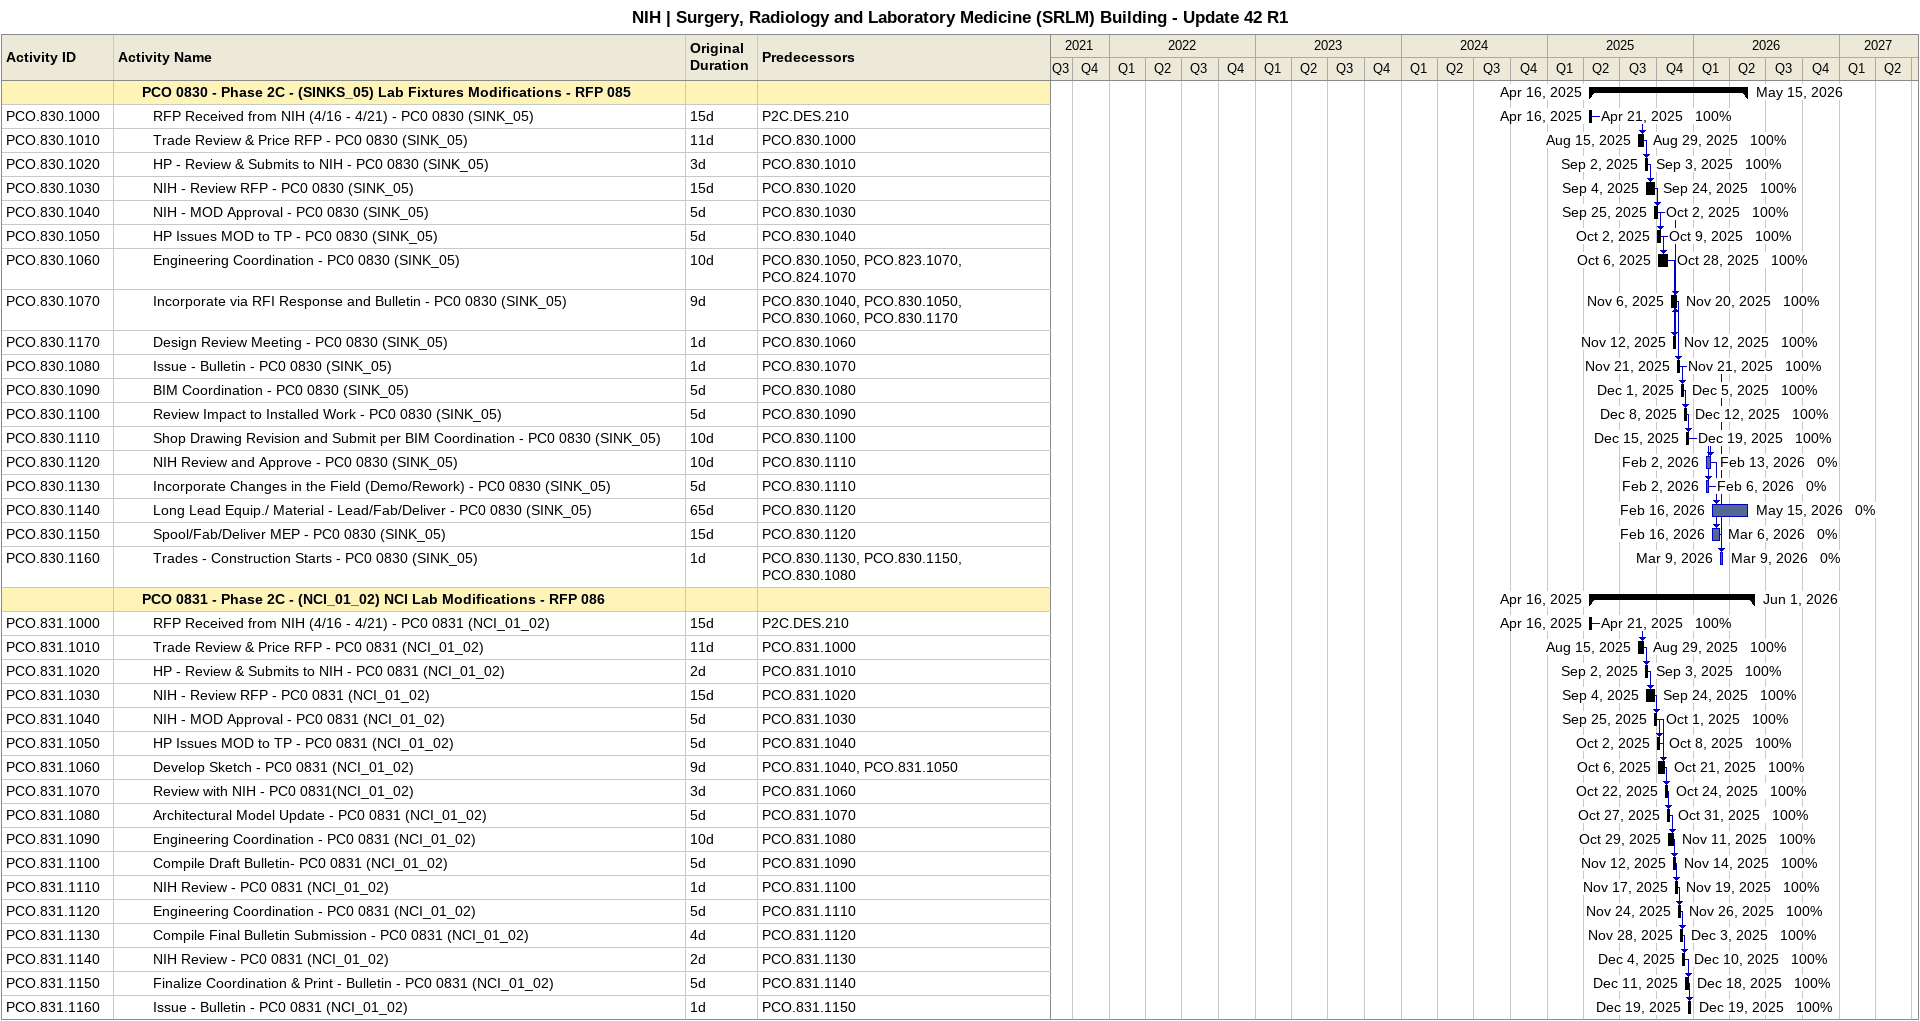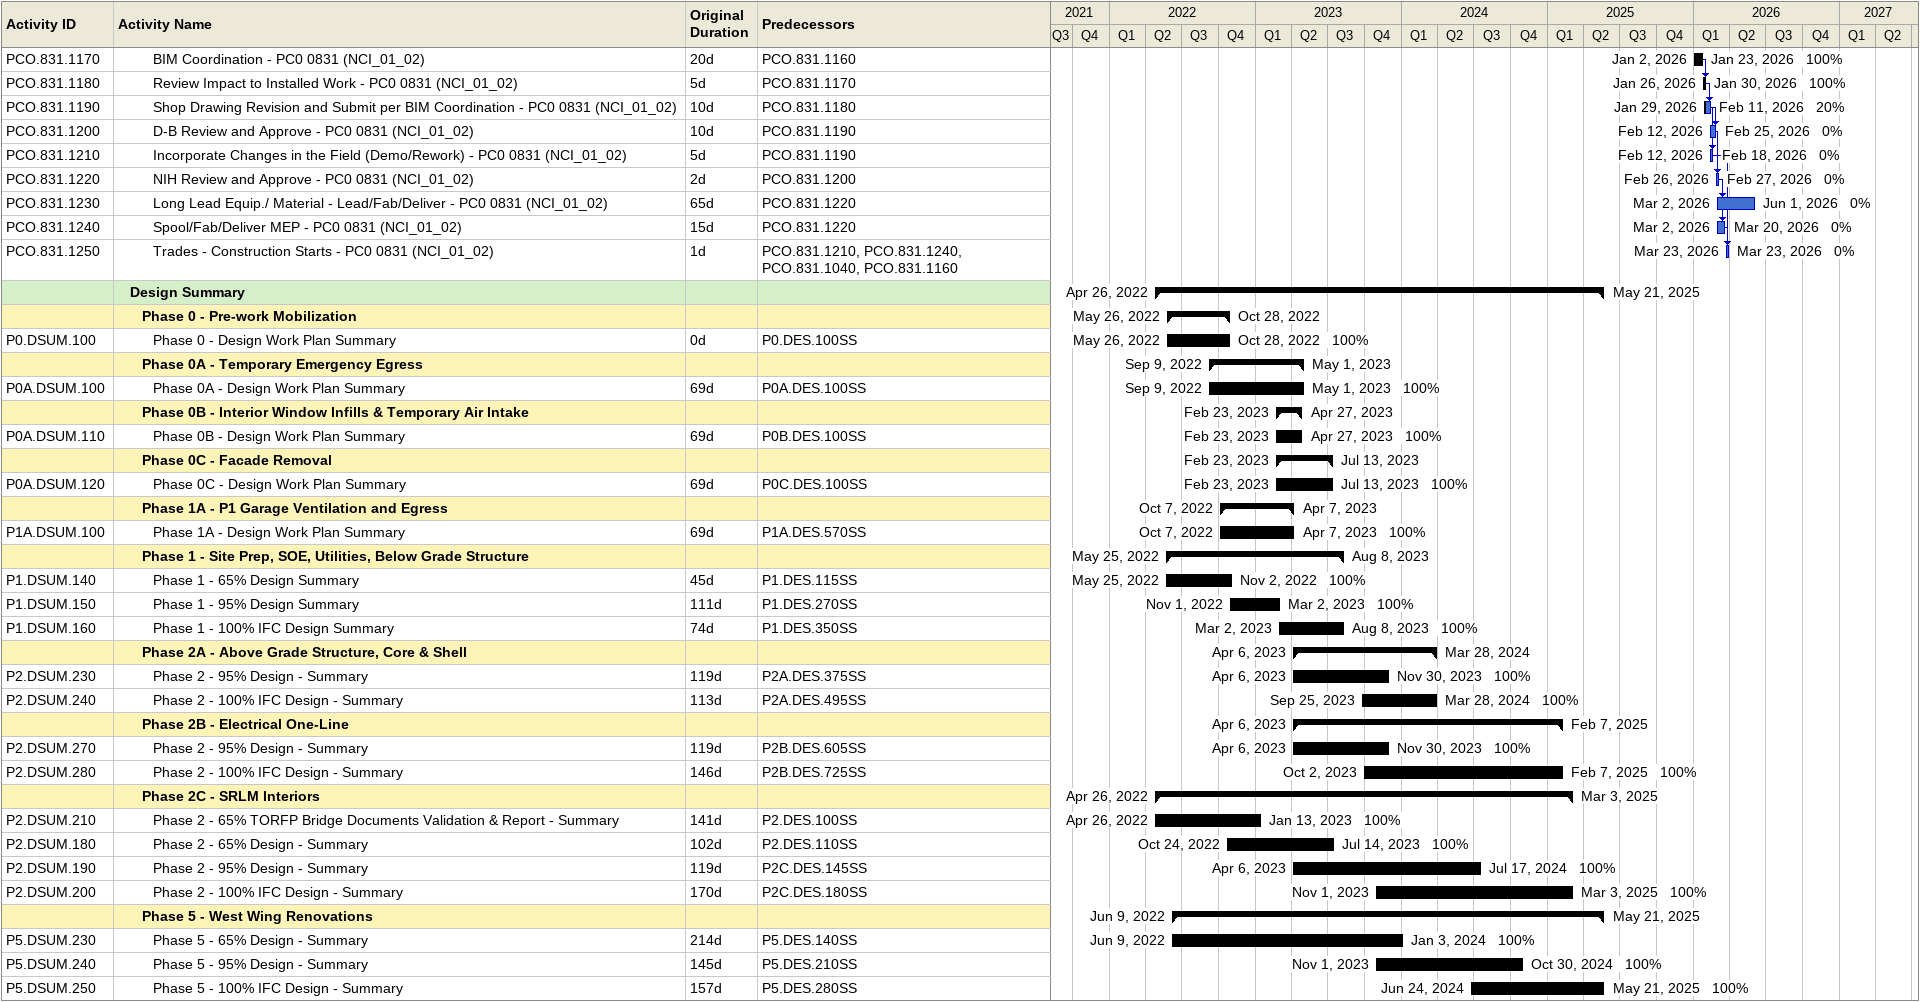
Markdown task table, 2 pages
NIH | Surgery, Radiology and Laboratory Medicine (SRLM) Building - Update 42 R1

| ID | Level | Task | Original duration | Start | Finish | Predecessors | % complete |
|---|---|---|---|---|---|---|---|
|  | 3 | **PCO 0830 - Phase 2C - (SINKS_05) Lab Fixtures Modifications - RFP 085** |  | 2025-04-16 | 2026-05-15 |  |  |
| PCO.830.1000 | 4 | RFP Received from NIH (4/16 - 4/21) - PC0 0830 (SINK_05) | 15d | 2025-04-16 | 2025-04-21 | P2C.DES.210 | 100 |
| PCO.830.1010 | 4 | Trade Review & Price RFP - PC0 0830 (SINK_05) | 11d | 2025-08-15 | 2025-08-29 | PCO.830.1000 | 100 |
| PCO.830.1020 | 4 | HP - Review & Submits to NIH - PC0 0830 (SINK_05) | 3d | 2025-09-02 | 2025-09-03 | PCO.830.1010 | 100 |
| PCO.830.1030 | 4 | NIH - Review RFP - PC0 0830 (SINK_05) | 15d | 2025-09-04 | 2025-09-24 | PCO.830.1020 | 100 |
| PCO.830.1040 | 4 | NIH - MOD Approval - PC0 0830 (SINK_05) | 5d | 2025-09-25 | 2025-10-02 | PCO.830.1030 | 100 |
| PCO.830.1050 | 4 | HP Issues MOD to TP - PC0 0830 (SINK_05) | 5d | 2025-10-02 | 2025-10-09 | PCO.830.1040 | 100 |
| PCO.830.1060 | 4 | Engineering Coordination - PC0 0830 (SINK_05) | 10d | 2025-10-06 | 2025-10-28 | PCO.830.1050, PCO.823.1070, PCO.824.1070 | 100 |
| PCO.830.1070 | 4 | Incorporate via RFI Response and Bulletin - PC0 0830 (SINK_05) | 9d | 2025-11-06 | 2025-11-20 | PCO.830.1040, PCO.830.1050, PCO.830.1060, PCO.830.1170 | 100 |
| PCO.830.1170 | 4 | Design Review Meeting - PC0 0830 (SINK_05) | 1d | 2025-11-12 | 2025-11-12 | PCO.830.1060 | 100 |
| PCO.830.1080 | 4 | Issue - Bulletin - PC0 0830 (SINK_05) | 1d | 2025-11-21 | 2025-11-21 | PCO.830.1070 | 100 |
| PCO.830.1090 | 4 | BIM Coordination - PC0 0830 (SINK_05) | 5d | 2025-12-01 | 2025-12-05 | PCO.830.1080 | 100 |
| PCO.830.1100 | 4 | Review Impact to Installed Work - PC0 0830 (SINK_05) | 5d | 2025-12-08 | 2025-12-12 | PCO.830.1090 | 100 |
| PCO.830.1110 | 4 | Shop Drawing Revision and Submit per BIM Coordination - PC0 0830 (SINK_05) | 10d | 2025-12-15 | 2025-12-19 | PCO.830.1100 | 100 |
| PCO.830.1120 | 4 | NIH Review and Approve - PC0 0830 (SINK_05) | 10d | 2026-02-02 | 2026-02-13 | PCO.830.1110 | 0 |
| PCO.830.1130 | 4 | Incorporate Changes in the Field (Demo/Rework) - PC0 0830 (SINK_05) | 5d | 2026-02-02 | 2026-02-06 | PCO.830.1110 | 0 |
| PCO.830.1140 | 4 | Long Lead Equip./ Material - Lead/Fab/Deliver - PC0 0830 (SINK_05) | 65d | 2026-02-16 | 2026-05-15 | PCO.830.1120 | 0 |
| PCO.830.1150 | 4 | Spool/Fab/Deliver MEP - PC0 0830 (SINK_05) | 15d | 2026-02-16 | 2026-03-06 | PCO.830.1120 | 0 |
| PCO.830.1160 | 4 | Trades - Construction Starts - PC0 0830 (SINK_05) | 1d | 2026-03-09 | 2026-03-09 | PCO.830.1130, PCO.830.1150, PCO.830.1080 | 0 |
|  | 3 | **PCO 0831 - Phase 2C - (NCI_01_02) NCI Lab Modifications - RFP 086** |  | 2025-04-16 | 2026-06-01 |  |  |
| PCO.831.1000 | 4 | RFP Received from NIH (4/16 - 4/21) - PC0 0831 (NCI_01_02) | 15d | 2025-04-16 | 2025-04-21 | P2C.DES.210 | 100 |
| PCO.831.1010 | 4 | Trade Review & Price RFP - PC0 0831 (NCI_01_02) | 11d | 2025-08-15 | 2025-08-29 | PCO.831.1000 | 100 |
| PCO.831.1020 | 4 | HP - Review & Submits to NIH - PC0 0831 (NCI_01_02) | 2d | 2025-09-02 | 2025-09-03 | PCO.831.1010 | 100 |
| PCO.831.1030 | 4 | NIH - Review RFP - PC0 0831 (NCI_01_02) | 15d | 2025-09-04 | 2025-09-24 | PCO.831.1020 | 100 |
| PCO.831.1040 | 4 | NIH - MOD Approval - PC0 0831 (NCI_01_02) | 5d | 2025-09-25 | 2025-10-01 | PCO.831.1030 | 100 |
| PCO.831.1050 | 4 | HP Issues MOD to TP - PC0 0831 (NCI_01_02) | 5d | 2025-10-02 | 2025-10-08 | PCO.831.1040 | 100 |
| PCO.831.1060 | 4 | Develop Sketch - PC0 0831 (NCI_01_02) | 9d | 2025-10-06 | 2025-10-21 | PCO.831.1040, PCO.831.1050 | 100 |
| PCO.831.1070 | 4 | Review with NIH - PC0 0831(NCI_01_02) | 3d | 2025-10-22 | 2025-10-24 | PCO.831.1060 | 100 |
| PCO.831.1080 | 4 | Architectural Model Update - PC0 0831 (NCI_01_02) | 5d | 2025-10-27 | 2025-10-31 | PCO.831.1070 | 100 |
| PCO.831.1090 | 4 | Engineering Coordination - PC0 0831 (NCI_01_02) | 10d | 2025-10-29 | 2025-11-11 | PCO.831.1080 | 100 |
| PCO.831.1100 | 4 | Compile Draft Bulletin- PC0 0831 (NCI_01_02) | 5d | 2025-11-12 | 2025-11-14 | PCO.831.1090 | 100 |
| PCO.831.1110 | 4 | NIH Review - PC0 0831 (NCI_01_02) | 1d | 2025-11-17 | 2025-11-19 | PCO.831.1100 | 100 |
| PCO.831.1120 | 4 | Engineering Coordination - PC0 0831 (NCI_01_02) | 5d | 2025-11-24 | 2025-11-26 | PCO.831.1110 | 100 |
| PCO.831.1130 | 4 | Compile Final Bulletin Submission - PC0 0831 (NCI_01_02) | 4d | 2025-11-28 | 2025-12-03 | PCO.831.1120 | 100 |
| PCO.831.1140 | 4 | NIH Review - PC0 0831 (NCI_01_02) | 2d | 2025-12-04 | 2025-12-10 | PCO.831.1130 | 100 |
| PCO.831.1150 | 4 | Finalize Coordination & Print - Bulletin - PC0 0831 (NCI_01_02) | 5d | 2025-12-11 | 2025-12-18 | PCO.831.1140 | 100 |
| PCO.831.1160 | 4 | Issue - Bulletin - PC0 0831 (NCI_01_02) | 1d | 2025-12-19 | 2025-12-19 | PCO.831.1150 | 100 |
| PCO.831.1170 | 4 | BIM Coordination - PC0 0831 (NCI_01_02) | 20d | 2026-01-02 | 2026-01-23 | PCO.831.1160 | 100 |
| PCO.831.1180 | 4 | Review Impact to Installed Work - PC0 0831 (NCI_01_02) | 5d | 2026-01-26 | 2026-01-30 | PCO.831.1170 | 100 |
| PCO.831.1190 | 4 | Shop Drawing Revision and Submit per BIM Coordination - PC0 0831 (NCI_01_02) | 10d | 2026-01-29 | 2026-02-11 | PCO.831.1180 | 20 |
| PCO.831.1200 | 4 | D-B Review and Approve - PC0 0831 (NCI_01_02) | 10d | 2026-02-12 | 2026-02-25 | PCO.831.1190 | 0 |
| PCO.831.1210 | 4 | Incorporate Changes in the Field (Demo/Rework) - PC0 0831 (NCI_01_02) | 5d | 2026-02-12 | 2026-02-18 | PCO.831.1190 | 0 |
| PCO.831.1220 | 4 | NIH Review and Approve - PC0 0831 (NCI_01_02) | 2d | 2026-02-26 | 2026-02-27 | PCO.831.1200 | 0 |
| PCO.831.1230 | 4 | Long Lead Equip./ Material - Lead/Fab/Deliver - PC0 0831 (NCI_01_02) | 65d | 2026-03-02 | 2026-06-01 | PCO.831.1220 | 0 |
| PCO.831.1240 | 4 | Spool/Fab/Deliver MEP - PC0 0831 (NCI_01_02) | 15d | 2026-03-02 | 2026-03-20 | PCO.831.1220 | 0 |
| PCO.831.1250 | 4 | Trades - Construction Starts - PC0 0831 (NCI_01_02) | 1d | 2026-03-23 | 2026-03-23 | PCO.831.1210, PCO.831.1240, PCO.831.1040, PCO.831.1160 | 0 |
|  | 2 | **Design Summary** |  | 2022-04-26 | 2025-05-21 |  |  |
|  | 3 | **Phase 0 - Pre-work Mobilization** |  | 2022-05-26 | 2022-10-28 |  |  |
| P0.DSUM.100 | 4 | Phase 0 - Design Work Plan Summary | 0d | 2022-05-26 | 2022-10-28 | P0.DES.100SS | 100 |
|  | 3 | **Phase 0A - Temporary Emergency Egress** |  | 2022-09-09 | 2023-05-01 |  |  |
| P0A.DSUM.100 | 4 | Phase 0A - Design Work Plan Summary | 69d | 2022-09-09 | 2023-05-01 | P0A.DES.100SS | 100 |
|  | 3 | **Phase 0B - Interior Window Infills & Temporary Air Intake** |  | 2023-02-23 | 2023-04-27 |  |  |
| P0A.DSUM.110 | 4 | Phase 0B - Design Work Plan Summary | 69d | 2023-02-23 | 2023-04-27 | P0B.DES.100SS | 100 |
|  | 3 | **Phase 0C - Facade Removal** |  | 2023-02-23 | 2023-07-13 |  |  |
| P0A.DSUM.120 | 4 | Phase 0C - Design Work Plan Summary | 69d | 2023-02-23 | 2023-07-13 | P0C.DES.100SS | 100 |
|  | 3 | **Phase 1A - P1 Garage Ventilation and Egress** |  | 2022-10-07 | 2023-04-07 |  |  |
| P1A.DSUM.100 | 4 | Phase 1A - Design Work Plan Summary | 69d | 2022-10-07 | 2023-04-07 | P1A.DES.570SS | 100 |
|  | 3 | **Phase 1 - Site Prep, SOE, Utilities, Below Grade Structure** |  | 2022-05-25 | 2023-08-08 |  |  |
| P1.DSUM.140 | 4 | Phase 1 - 65% Design Summary | 45d | 2022-05-25 | 2022-11-02 | P1.DES.115SS | 100 |
| P1.DSUM.150 | 4 | Phase 1 - 95% Design Summary | 111d | 2022-11-01 | 2023-03-02 | P1.DES.270SS | 100 |
| P1.DSUM.160 | 4 | Phase 1 - 100% IFC Design Summary | 74d | 2023-03-02 | 2023-08-08 | P1.DES.350SS | 100 |
|  | 3 | **Phase 2A - Above Grade Structure, Core & Shell** |  | 2023-04-06 | 2024-03-28 |  |  |
| P2.DSUM.230 | 4 | Phase 2 - 95% Design - Summary | 119d | 2023-04-06 | 2023-11-30 | P2A.DES.375SS | 100 |
| P2.DSUM.240 | 4 | Phase 2 - 100% IFC Design - Summary | 113d | 2023-09-25 | 2024-03-28 | P2A.DES.495SS | 100 |
|  | 3 | **Phase 2B - Electrical One-Line** |  | 2023-04-06 | 2025-02-07 |  |  |
| P2.DSUM.270 | 4 | Phase 2 - 95% Design - Summary | 119d | 2023-04-06 | 2023-11-30 | P2B.DES.605SS | 100 |
| P2.DSUM.280 | 4 | Phase 2 - 100% IFC Design - Summary | 146d | 2023-10-02 | 2025-02-07 | P2B.DES.725SS | 100 |
|  | 3 | **Phase 2C - SRLM Interiors** |  | 2022-04-26 | 2025-03-03 |  |  |
| P2.DSUM.210 | 4 | Phase 2 - 65% TORFP Bridge Documents Validation & Report - Summary | 141d | 2022-04-26 | 2023-01-13 | P2.DES.100SS | 100 |
| P2.DSUM.180 | 4 | Phase 2 - 65% Design - Summary | 102d | 2022-10-24 | 2023-07-14 | P2.DES.110SS | 100 |
| P2.DSUM.190 | 4 | Phase 2 - 95% Design - Summary | 119d | 2023-04-06 | 2024-07-17 | P2C.DES.145SS | 100 |
| P2.DSUM.200 | 4 | Phase 2 - 100% IFC Design - Summary | 170d | 2023-11-01 | 2025-03-03 | P2C.DES.180SS | 100 |
|  | 3 | **Phase 5 - West Wing Renovations** |  | 2022-06-09 | 2025-05-21 |  |  |
| P5.DSUM.230 | 4 | Phase 5 - 65% Design - Summary | 214d | 2022-06-09 | 2024-01-03 | P5.DES.140SS | 100 |
| P5.DSUM.240 | 4 | Phase 5 - 95% Design - Summary | 145d | 2023-11-01 | 2024-10-30 | P5.DES.210SS | 100 |
| P5.DSUM.250 | 4 | Phase 5 - 100% IFC Design - Summary | 157d | 2024-06-24 | 2025-05-21 | P5.DES.280SS | 100 |
